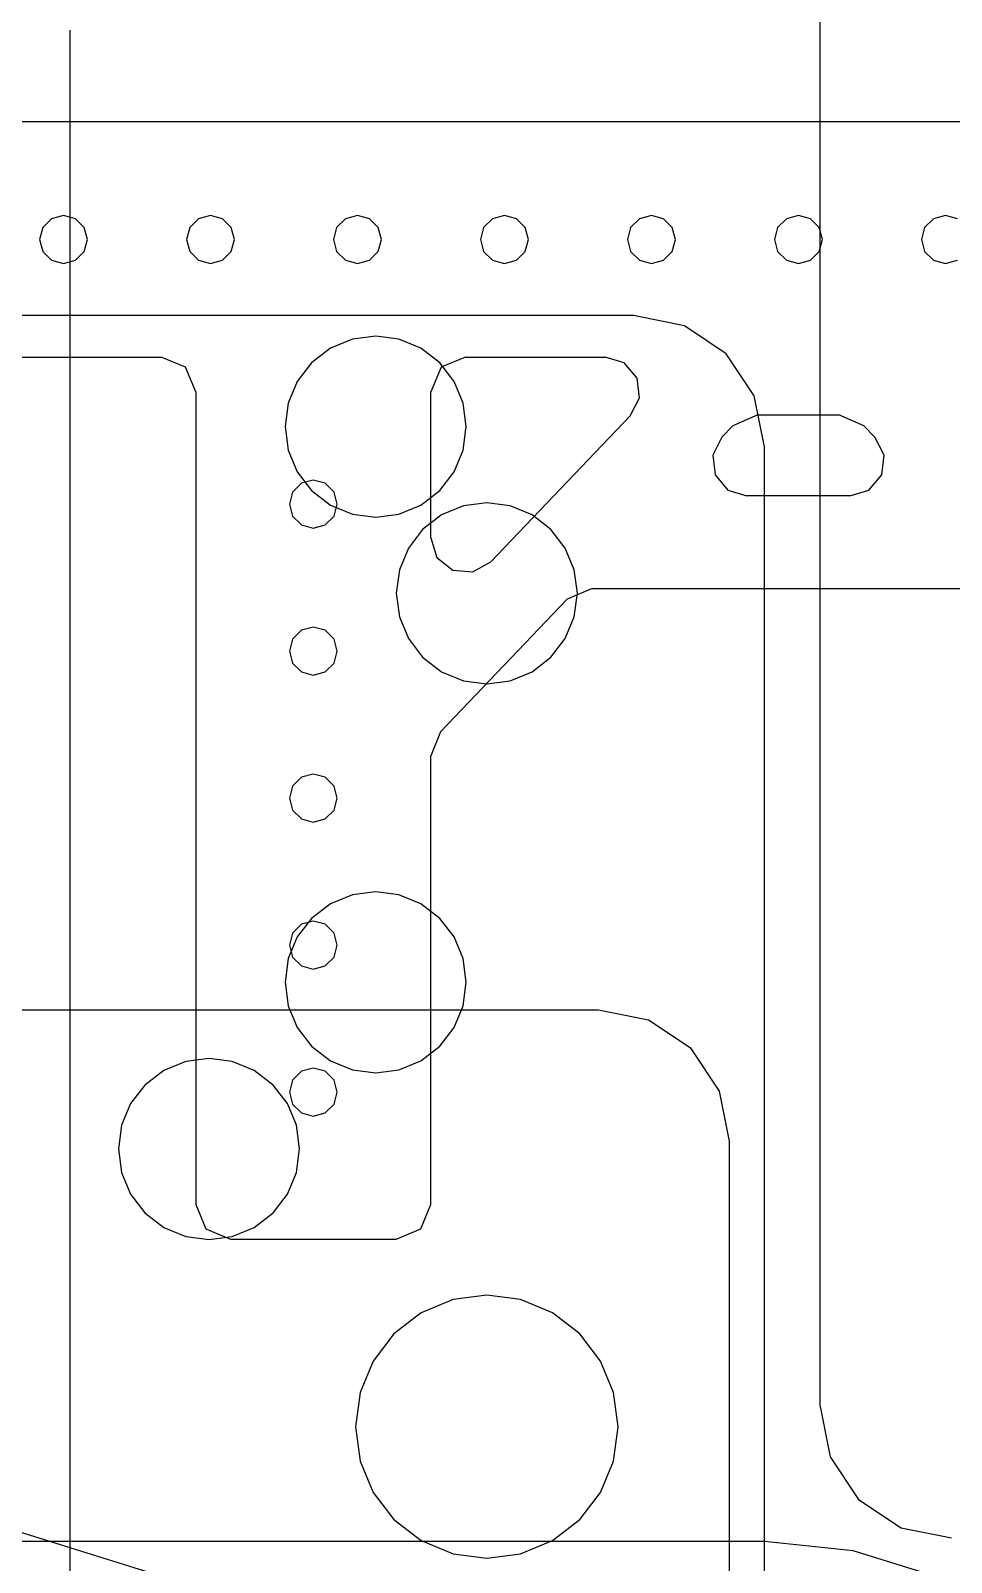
# Model space of a CAD drawing. Extents: x -257 to 298, y -311 to 343.
# Drawn here: x 36.29 to 58.74, y 34.93 to 72.28 of the extents above; entities that cross this region are included whole.
import ezdxf

# ---------------------------------------------------------------- set-up
doc = ezdxf.new("R2010")
doc.units = 0

msp = doc.modelspace()

# ---------------------------------------------------------------- linework, layer by layer
for p, q in [((50.9865, 65.3291), (-44.2132, 65.3291)), ((50.9865, 65.3291), (-44.2132, 65.3291)), ((52.232184, 65.077728), (50.9866, 65.3292)), ((52.232184, 65.077728), (50.9866, 65.3292)), ((53.249342, 64.391942), (52.232184, 65.077728)), ((53.249342, 64.391942), (52.232184, 65.077728)), ((53.935128, 63.374784), (53.249342, 64.391942)), ((53.935128, 63.374784), (53.249342, 64.391942)), ((54.1866, 62.1292), (53.935128, 63.374784)), ((54.1866, 62.1292), (53.935128, 63.374784)), ((54.1866, 27.8896), (54.1866, 62.1293)), ((54.1866, 27.8896), (54.1866, 62.1293)), ((46.846438, 60.689946), (46.3093, 60.468084)), ((46.846438, 60.689946), (46.3093, 60.468084)), ((47.4133, 60.7639), (46.846438, 60.689946)), ((47.4133, 60.7639), (46.846438, 60.689946)), ((47.980162, 60.689946), (47.4133, 60.7639)), ((47.980162, 60.689946), (47.4133, 60.7639)), ((48.5173, 60.468084), (47.980162, 60.689946)), ((48.5173, 60.468084), (47.980162, 60.689946)), ((46.3093, 60.468084), (45.848593, 60.11384)), ((46.3093, 60.468084), (45.848593, 60.11384)), ((48.978007, 60.11384), (48.5173, 60.468084)), ((48.978007, 60.11384), (48.5173, 60.468084)), ((45.848593, 60.11384), (45.501116, 59.6599)), ((45.848593, 60.11384), (45.501116, 59.6599)), ((49.325484, 59.6599), (48.978007, 60.11384)), ((49.325484, 59.6599), (48.978007, 60.11384)), ((45.501116, 59.6599), (45.281731, 59.132006)), ((45.501116, 59.6599), (45.281731, 59.132006)), ((49.544869, 59.132006), (49.325484, 59.6599)), ((49.544869, 59.132006), (49.325484, 59.6599)), ((45.281731, 59.132006), (45.2053, 58.5559)), ((45.281731, 59.132006), (45.2053, 58.5559)), ((49.6213, 58.5559), (49.544869, 59.132006)), ((49.6213, 58.5559), (49.544869, 59.132006)), ((45.2053, 58.5559), (45.281731, 57.979794)), ((45.2053, 58.5559), (45.281731, 57.979794)), ((49.544869, 57.979794), (49.6213, 58.5559)), ((49.544869, 57.979794), (49.6213, 58.5559)), ((49.6213, 58.5559), (49.6213, 58.5559)), ((49.6213, 58.5559), (49.6213, 58.5559)), ((45.281731, 57.979794), (45.501116, 57.4519)), ((45.281731, 57.979794), (45.501116, 57.4519)), ((49.325484, 57.4519), (49.544869, 57.979794)), ((49.325484, 57.4519), (49.544869, 57.979794)), ((45.501116, 57.4519), (45.848593, 56.99796)), ((45.501116, 57.4519), (45.848593, 56.99796)), ((48.978007, 56.99796), (49.325484, 57.4519)), ((48.978007, 56.99796), (49.325484, 57.4519)), ((45.848593, 56.99796), (46.3093, 56.643716)), ((45.848593, 56.99796), (46.3093, 56.643716)), ((48.5173, 56.643716), (48.978007, 56.99796)), ((48.5173, 56.643716), (48.978007, 56.99796)), ((46.3093, 56.643716), (46.846438, 56.421854)), ((46.3093, 56.643716), (46.846438, 56.421854)), ((46.846438, 56.421854), (47.4133, 56.3479)), ((46.846438, 56.421854), (47.4133, 56.3479)), ((47.4133, 56.3479), (47.980162, 56.421854)), ((47.4133, 56.3479), (47.980162, 56.421854)), ((47.980162, 56.421854), (48.5173, 56.643716)), ((47.980162, 56.421854), (48.5173, 56.643716)), ((40.073138, 47.143246), (39.536, 46.921384)), ((40.073138, 47.143246), (39.536, 46.921384)), ((40.64, 47.2172), (40.073138, 47.143246)), ((40.64, 47.2172), (40.073138, 47.143246)), ((41.206862, 47.143246), (40.64, 47.2172)), ((41.206862, 47.143246), (40.64, 47.2172)), ((41.744, 46.921384), (41.206862, 47.143246)), ((41.744, 46.921384), (41.206862, 47.143246)), ((39.536, 46.921384), (39.075293, 46.56714)), ((39.536, 46.921384), (39.075293, 46.56714)), ((42.204707, 46.56714), (41.744, 46.921384)), ((42.204707, 46.56714), (41.744, 46.921384)), ((39.075293, 46.56714), (38.727816, 46.1132)), ((39.075293, 46.56714), (38.727816, 46.1132)), ((42.552184, 46.1132), (42.204707, 46.56714)), ((42.552184, 46.1132), (42.204707, 46.56714)), ((38.727816, 46.1132), (38.508431, 45.585306)), ((38.727816, 46.1132), (38.508431, 45.585306)), ((42.771569, 45.585306), (42.552184, 46.1132)), ((42.771569, 45.585306), (42.552184, 46.1132)), ((38.508431, 45.585306), (38.432, 45.0092)), ((38.508431, 45.585306), (38.432, 45.0092)), ((42.848, 45.0092), (42.771569, 45.585306)), ((42.848, 45.0092), (42.771569, 45.585306)), ((38.432, 45.0092), (38.508431, 44.433094)), ((38.432, 45.0092), (38.508431, 44.433094)), ((42.771569, 44.433094), (42.848, 45.0092)), ((42.771569, 44.433094), (42.848, 45.0092)), ((42.848, 45.0092), (42.848, 45.0092)), ((42.848, 45.0092), (42.848, 45.0092)), ((38.508431, 44.433094), (38.727816, 43.9052)), ((38.508431, 44.433094), (38.727816, 43.9052)), ((42.552184, 43.9052), (42.771569, 44.433094)), ((42.552184, 43.9052), (42.771569, 44.433094)), ((38.727816, 43.9052), (39.075293, 43.45126)), ((38.727816, 43.9052), (39.075293, 43.45126)), ((42.204707, 43.45126), (42.552184, 43.9052)), ((42.204707, 43.45126), (42.552184, 43.9052)), ((39.075293, 43.45126), (39.536, 43.097016)), ((39.075293, 43.45126), (39.536, 43.097016)), ((41.744, 43.097016), (42.204707, 43.45126)), ((41.744, 43.097016), (42.204707, 43.45126)), ((39.536, 43.097016), (40.073138, 42.875154)), ((39.536, 43.097016), (40.073138, 42.875154)), ((41.206862, 42.875154), (41.744, 43.097016)), ((41.206862, 42.875154), (41.744, 43.097016)), ((40.073138, 42.875154), (40.64, 42.8012)), ((40.073138, 42.875154), (40.64, 42.8012)), ((40.64, 42.8012), (41.206862, 42.875154)), ((40.64, 42.8012), (41.206862, 42.875154))]:
    msp.add_line(p, q)
at = {"layer": 'Layer 1'}
for p, q in [((55.5413, 38.7269), (55.5413, 113.607)), ((55.5413, 38.7269), (55.5413, 113.607)), ((55.5413, 38.7269), (55.5413, 113.607)), ((55.5413, 38.7269), (55.5413, 113.607)), ((55.5413, 38.7269), (55.5413, 113.607)), ((55.5413, 38.7269), (55.5413, 113.607)), ((55.5413, 38.7269), (55.5413, 113.607)), ((37.2533, -22.9104), (37.2533, 72.2893)), ((37.2533, -22.9104), (37.2533, 72.2893)), ((37.2533, -22.9104), (37.2533, 72.2893)), ((84.6302, 70.0512), (25.3919, 70.0512)), ((36.7979, 67.689732), (36.584068, 67.4759)), ((37.09, 67.768), (36.7979, 67.689732)), ((37.3821, 67.689732), (37.09, 67.768)), ((37.595932, 67.4759), (37.3821, 67.689732)), ((40.3821, 67.689732), (40.168268, 67.4759)), ((40.6742, 67.768), (40.3821, 67.689732)), ((40.9663, 67.689732), (40.6742, 67.768)), ((41.180132, 67.4759), (40.9663, 67.689732)), ((43.9663, 67.689732), (43.752468, 67.4759)), ((44.2584, 67.768), (43.9663, 67.689732)), ((44.5505, 67.689732), (44.2584, 67.768)), ((44.764332, 67.4759), (44.5505, 67.689732)), ((47.5505, 67.689732), (47.336668, 67.4759)), ((47.8426, 67.768), (47.5505, 67.689732)), ((48.1347, 67.689732), (47.8426, 67.768)), ((48.348532, 67.4759), (48.1347, 67.689732)), ((51.1348, 67.689732), (50.920968, 67.4759)), ((51.4269, 67.768), (51.1348, 67.689732)), ((51.719, 67.689732), (51.4269, 67.768)), ((51.932832, 67.4759), (51.719, 67.689732)), ((54.719, 67.689732), (54.505168, 67.4759)), ((55.0111, 67.768), (54.719, 67.689732)), ((55.3032, 67.689732), (55.0111, 67.768)), ((55.517032, 67.4759), (55.3032, 67.689732)), ((58.3032, 67.689732), (58.089368, 67.4759)), ((58.5953, 67.768), (58.3032, 67.689732)), ((58.8874, 67.689732), (58.5953, 67.768)), ((36.584068, 67.4759), (36.5058, 67.1838)), ((37.6742, 67.1838), (37.595932, 67.4759)), ((40.168268, 67.4759), (40.09, 67.1838)), ((41.2584, 67.1838), (41.180132, 67.4759)), ((43.752468, 67.4759), (43.6742, 67.1838)), ((44.8426, 67.1838), (44.764332, 67.4759)), ((47.336668, 67.4759), (47.2584, 67.1838)), ((48.4268, 67.1838), (48.348532, 67.4759)), ((50.920968, 67.4759), (50.8427, 67.1838)), ((52.0111, 67.1838), (51.932832, 67.4759)), ((54.505168, 67.4759), (54.4269, 67.1838)), ((55.5953, 67.1838), (55.517032, 67.4759)), ((58.089368, 67.4759), (58.0111, 67.1838)), ((36.5058, 67.1838), (36.584068, 66.8917)), ((36.5058, 67.1838), (36.5058, 67.1838)), ((36.584068, 66.8917), (36.7979, 66.677868)), ((37.3821, 66.677868), (37.595932, 66.8917)), ((37.595932, 66.8917), (37.6742, 67.1838)), ((40.09, 67.1838), (40.168268, 66.8917)), ((40.09, 67.1838), (40.09, 67.1838)), ((40.168268, 66.8917), (40.3821, 66.677868)), ((40.9663, 66.677868), (41.180132, 66.8917)), ((41.180132, 66.8917), (41.2584, 67.1838)), ((43.6742, 67.1838), (43.752468, 66.8917)), ((43.6742, 67.1838), (43.6742, 67.1838)), ((43.752468, 66.8917), (43.9663, 66.677868)), ((44.5505, 66.677868), (44.764332, 66.8917)), ((44.764332, 66.8917), (44.8426, 67.1838)), ((47.2584, 67.1838), (47.336668, 66.8917)), ((47.2584, 67.1838), (47.2584, 67.1838)), ((47.336668, 66.8917), (47.5505, 66.677868)), ((48.1347, 66.677868), (48.348532, 66.8917)), ((48.348532, 66.8917), (48.4268, 67.1838)), ((50.8427, 67.1838), (50.920968, 66.8917)), ((50.8427, 67.1838), (50.8427, 67.1838)), ((50.920968, 66.8917), (51.1348, 66.677868)), ((51.719, 66.677868), (51.932832, 66.8917)), ((51.932832, 66.8917), (52.0111, 67.1838)), ((54.4269, 67.1838), (54.505168, 66.8917)), ((54.4269, 67.1838), (54.4269, 67.1838)), ((54.505168, 66.8917), (54.719, 66.677868)), ((55.3032, 66.677868), (55.517032, 66.8917)), ((55.517032, 66.8917), (55.5953, 67.1838)), ((58.0111, 67.1838), (58.089368, 66.8917)), ((58.0111, 67.1838), (58.0111, 67.1838)), ((58.089368, 66.8917), (58.3032, 66.677868)), ((36.7979, 66.677868), (37.09, 66.5996)), ((37.09, 66.5996), (37.3821, 66.677868)), ((40.3821, 66.677868), (40.6742, 66.5996)), ((40.6742, 66.5996), (40.9663, 66.677868)), ((43.9663, 66.677868), (44.2584, 66.5996)), ((44.2584, 66.5996), (44.5505, 66.677868)), ((47.5505, 66.677868), (47.8426, 66.5996)), ((47.8426, 66.5996), (48.1347, 66.677868)), ((51.1348, 66.677868), (51.4269, 66.5996)), ((51.4269, 66.5996), (51.719, 66.677868)), ((54.719, 66.677868), (55.0111, 66.5996)), ((55.0111, 66.5996), (55.3032, 66.677868)), ((58.3032, 66.677868), (58.5953, 66.5996)), ((58.5953, 66.5996), (58.8874, 66.677868)), ((44.137138, 64.753946), (43.6, 64.532084)), ((44.137138, 64.753946), (43.6, 64.532084)), ((44.137138, 64.753946), (43.6, 64.532084)), ((44.137138, 64.753946), (43.6, 64.532084)), ((44.137138, 64.753946), (43.6, 64.532084)), ((44.137138, 64.753946), (43.6, 64.532084)), ((44.137138, 64.753946), (43.6, 64.532084)), ((44.704, 64.8279), (44.137138, 64.753946)), ((44.704, 64.8279), (44.137138, 64.753946)), ((44.704, 64.8279), (44.137138, 64.753946)), ((44.704, 64.8279), (44.137138, 64.753946)), ((44.704, 64.8279), (44.137138, 64.753946)), ((44.704, 64.8279), (44.137138, 64.753946)), ((44.704, 64.8279), (44.137138, 64.753946)), ((45.270862, 64.753946), (44.704, 64.8279)), ((45.270862, 64.753946), (44.704, 64.8279)), ((45.270862, 64.753946), (44.704, 64.8279)), ((45.270862, 64.753946), (44.704, 64.8279)), ((45.270862, 64.753946), (44.704, 64.8279)), ((45.270862, 64.753946), (44.704, 64.8279)), ((45.270862, 64.753946), (44.704, 64.8279)), ((45.808, 64.532084), (45.270862, 64.753946)), ((45.808, 64.532084), (45.270862, 64.753946)), ((45.808, 64.532084), (45.270862, 64.753946)), ((45.808, 64.532084), (45.270862, 64.753946)), ((45.808, 64.532084), (45.270862, 64.753946)), ((45.808, 64.532084), (45.270862, 64.753946)), ((45.808, 64.532084), (45.270862, 64.753946)), ((25.3919, 64.3164), (39.4691, 64.3164)), ((40.067818, 64.068485), (39.469134, 64.316469)), ((43.6, 64.532084), (43.139293, 64.17784)), ((43.6, 64.532084), (43.139293, 64.17784)), ((43.6, 64.532084), (43.139293, 64.17784)), ((43.6, 64.532084), (43.139293, 64.17784)), ((43.6, 64.532084), (43.139293, 64.17784)), ((43.6, 64.532084), (43.139293, 64.17784)), ((43.6, 64.532084), (43.139293, 64.17784)), ((46.268707, 64.17784), (45.808, 64.532084)), ((46.268707, 64.17784), (45.808, 64.532084)), ((46.268707, 64.17784), (45.808, 64.532084)), ((46.268707, 64.17784), (45.808, 64.532084)), ((46.268707, 64.17784), (45.808, 64.532084)), ((46.268707, 64.17784), (45.808, 64.532084)), ((46.268707, 64.17784), (45.808, 64.532084)), ((46.8972, 64.3164), (46.298518, 64.068415)), ((46.8972, 64.3164), (50.3004, 64.3164)), ((50.766679, 64.176393), (50.300363, 64.31638)), ((40.3158, 63.4698), (40.067818, 64.068485)), ((43.139293, 64.17784), (42.791816, 63.7239)), ((43.139293, 64.17784), (42.791816, 63.7239)), ((43.139293, 64.17784), (42.791816, 63.7239)), ((43.139293, 64.17784), (42.791816, 63.7239)), ((43.139293, 64.17784), (42.791816, 63.7239)), ((43.139293, 64.17784), (42.791816, 63.7239)), ((43.139293, 64.17784), (42.791816, 63.7239)), ((46.298518, 64.068415), (46.050537, 63.469731)), ((46.616184, 63.7239), (46.268707, 64.17784)), ((46.616184, 63.7239), (46.268707, 64.17784)), ((46.616184, 63.7239), (46.268707, 64.17784)), ((46.616184, 63.7239), (46.268707, 64.17784)), ((46.616184, 63.7239), (46.268707, 64.17784)), ((46.616184, 63.7239), (46.268707, 64.17784)), ((46.616184, 63.7239), (46.268707, 64.17784)), ((51.078794, 63.802721), (50.766679, 64.176393)), ((42.791816, 63.7239), (42.572431, 63.196006)), ((42.791816, 63.7239), (42.572431, 63.196006)), ((42.791816, 63.7239), (42.572431, 63.196006)), ((42.791816, 63.7239), (42.572431, 63.196006)), ((42.791816, 63.7239), (42.572431, 63.196006)), ((42.791816, 63.7239), (42.572431, 63.196006)), ((42.791816, 63.7239), (42.572431, 63.196006)), ((46.835569, 63.196006), (46.616184, 63.7239)), ((46.835569, 63.196006), (46.616184, 63.7239)), ((46.835569, 63.196006), (46.616184, 63.7239)), ((46.835569, 63.196006), (46.616184, 63.7239)), ((46.835569, 63.196006), (46.616184, 63.7239)), ((46.835569, 63.196006), (46.616184, 63.7239)), ((46.835569, 63.196006), (46.616184, 63.7239)), ((51.133497, 63.31893), (51.078794, 63.802721)), ((40.3158, 63.4697), (40.3158, 43.6578)), ((42.572431, 63.196006), (42.496, 62.6199)), ((42.572431, 63.196006), (42.496, 62.6199)), ((42.572431, 63.196006), (42.496, 62.6199)), ((42.572431, 63.196006), (42.496, 62.6199)), ((42.572431, 63.196006), (42.496, 62.6199)), ((42.572431, 63.196006), (42.496, 62.6199)), ((42.572431, 63.196006), (42.496, 62.6199)), ((46.0505, 59.9056), (46.0505, 63.4697)), ((46.912, 62.6199), (46.835569, 63.196006)), ((46.912, 62.6199), (46.835569, 63.196006)), ((46.912, 62.6199), (46.835569, 63.196006)), ((46.912, 62.6199), (46.835569, 63.196006)), ((46.912, 62.6199), (46.835569, 63.196006)), ((46.912, 62.6199), (46.835569, 63.196006)), ((46.912, 62.6199), (46.835569, 63.196006)), ((50.9127, 62.885), (51.133497, 63.31893)), ((50.9127, 62.885), (47.50952, 59.32094)), ((54.0258, 62.9053), (53.413466, 62.643347)), ((54.0258, 62.9052), (55.9963, 62.9052)), ((56.6087, 62.6434), (55.996366, 62.905353)), ((42.496, 62.6199), (42.572431, 62.043794)), ((42.496, 62.6199), (42.572431, 62.043794)), ((42.496, 62.6199), (42.572431, 62.043794)), ((42.496, 62.6199), (42.572431, 62.043794)), ((42.496, 62.6199), (42.572431, 62.043794)), ((42.496, 62.6199), (42.572431, 62.043794)), ((42.496, 62.6199), (42.572431, 62.043794)), ((46.835569, 62.043794), (46.912, 62.6199)), ((46.835569, 62.043794), (46.912, 62.6199)), ((46.835569, 62.043794), (46.912, 62.6199)), ((46.835569, 62.043794), (46.912, 62.6199)), ((46.835569, 62.043794), (46.912, 62.6199)), ((46.835569, 62.043794), (46.912, 62.6199)), ((46.835569, 62.043794), (46.912, 62.6199)), ((46.912, 62.6199), (46.912, 62.6199)), ((46.912, 62.6199), (46.912, 62.6199)), ((46.912, 62.6199), (46.912, 62.6199)), ((46.912, 62.6199), (46.912, 62.6199)), ((46.912, 62.6199), (46.912, 62.6199)), ((46.912, 62.6199), (46.912, 62.6199)), ((46.912, 62.6199), (46.912, 62.6199)), ((53.4135, 62.6431), (53.144012, 62.360841)), ((56.8782, 62.3608), (56.608712, 62.643059)), ((42.572431, 62.043794), (42.791816, 61.5159)), ((42.572431, 62.043794), (42.791816, 61.5159)), ((42.572431, 62.043794), (42.791816, 61.5159)), ((42.572431, 62.043794), (42.791816, 61.5159)), ((42.572431, 62.043794), (42.791816, 61.5159)), ((42.572431, 62.043794), (42.791816, 61.5159)), ((42.572431, 62.043794), (42.791816, 61.5159)), ((46.616184, 61.5159), (46.835569, 62.043794)), ((46.616184, 61.5159), (46.835569, 62.043794)), ((46.616184, 61.5159), (46.835569, 62.043794)), ((46.616184, 61.5159), (46.835569, 62.043794)), ((46.616184, 61.5159), (46.835569, 62.043794)), ((46.616184, 61.5159), (46.835569, 62.043794)), ((46.616184, 61.5159), (46.835569, 62.043794)), ((53.144, 62.3611), (52.923211, 61.927172)), ((57.098926, 61.927242), (56.878137, 62.36117)), ((52.923211, 61.927172), (52.977917, 61.443387)), ((57.04422, 61.443457), (57.098926, 61.927242)), ((42.791816, 61.5159), (43.139293, 61.06196)), ((42.791816, 61.5159), (43.139293, 61.06196)), ((42.791816, 61.5159), (43.139293, 61.06196)), ((42.791816, 61.5159), (43.139293, 61.06196)), ((42.791816, 61.5159), (43.139293, 61.06196)), ((42.791816, 61.5159), (43.139293, 61.06196)), ((42.791816, 61.5159), (43.139293, 61.06196)), ((43.1831, 61.3164), (42.891, 61.238132)), ((43.4752, 61.238132), (43.1831, 61.3164)), ((46.268707, 61.06196), (46.616184, 61.5159)), ((46.268707, 61.06196), (46.616184, 61.5159)), ((46.268707, 61.06196), (46.616184, 61.5159)), ((46.268707, 61.06196), (46.616184, 61.5159)), ((46.268707, 61.06196), (46.616184, 61.5159)), ((46.268707, 61.06196), (46.616184, 61.5159)), ((46.268707, 61.06196), (46.616184, 61.5159)), ((52.977917, 61.443387), (53.290028, 61.069719)), ((56.732109, 61.069789), (57.04422, 61.443457)), ((42.677168, 61.0243), (42.5989, 60.7322)), ((42.891, 61.238132), (42.677168, 61.0243)), ((43.139293, 61.06196), (43.6, 60.707716)), ((43.139293, 61.06196), (43.6, 60.707716)), ((43.139293, 61.06196), (43.6, 60.707716)), ((43.139293, 61.06196), (43.6, 60.707716)), ((43.139293, 61.06196), (43.6, 60.707716)), ((43.139293, 61.06196), (43.6, 60.707716)), ((43.139293, 61.06196), (43.6, 60.707716)), ((43.689032, 61.0243), (43.4752, 61.238132)), ((43.7673, 60.7322), (43.689032, 61.0243)), ((45.808, 60.707716), (46.268707, 61.06196)), ((45.808, 60.707716), (46.268707, 61.06196)), ((45.808, 60.707716), (46.268707, 61.06196)), ((45.808, 60.707716), (46.268707, 61.06196)), ((45.808, 60.707716), (46.268707, 61.06196)), ((45.808, 60.707716), (46.268707, 61.06196)), ((45.808, 60.707716), (46.268707, 61.06196)), ((53.290028, 61.069719), (53.756337, 60.92973)), ((56.2658, 60.9301), (53.7563, 60.9301)), ((56.2658, 60.9298), (56.732109, 61.069789)), ((42.5989, 60.7322), (42.677168, 60.4401)), ((42.5989, 60.7322), (42.5989, 60.7322)), ((43.6, 60.707716), (44.137138, 60.485854)), ((43.6, 60.707716), (44.137138, 60.485854)), ((43.6, 60.707716), (44.137138, 60.485854)), ((43.6, 60.707716), (44.137138, 60.485854)), ((43.6, 60.707716), (44.137138, 60.485854)), ((43.6, 60.707716), (44.137138, 60.485854)), ((43.6, 60.707716), (44.137138, 60.485854)), ((43.689032, 60.4401), (43.7673, 60.7322)), ((45.270862, 60.485854), (45.808, 60.707716)), ((45.270862, 60.485854), (45.808, 60.707716)), ((45.270862, 60.485854), (45.808, 60.707716)), ((45.270862, 60.485854), (45.808, 60.707716)), ((45.270862, 60.485854), (45.808, 60.707716)), ((45.270862, 60.485854), (45.808, 60.707716)), ((45.270862, 60.485854), (45.808, 60.707716)), ((42.677168, 60.4401), (42.891, 60.226268)), ((42.891, 60.226268), (43.1831, 60.148)), ((43.1831, 60.148), (43.4752, 60.226268)), ((43.4752, 60.226268), (43.689032, 60.4401)), ((44.137138, 60.485854), (44.704, 60.4119)), ((44.137138, 60.485854), (44.704, 60.4119)), ((44.137138, 60.485854), (44.704, 60.4119)), ((44.137138, 60.485854), (44.704, 60.4119)), ((44.137138, 60.485854), (44.704, 60.4119)), ((44.137138, 60.485854), (44.704, 60.4119)), ((44.137138, 60.485854), (44.704, 60.4119)), ((44.704, 60.4119), (45.270862, 60.485854)), ((44.704, 60.4119), (45.270862, 60.485854)), ((44.704, 60.4119), (45.270862, 60.485854)), ((44.704, 60.4119), (45.270862, 60.485854)), ((44.704, 60.4119), (45.270862, 60.485854)), ((44.704, 60.4119), (45.270862, 60.485854)), ((44.704, 60.4119), (45.270862, 60.485854)), ((46.0505, 59.9058), (46.195914, 59.431366)), ((46.195914, 59.431366), (46.582205, 59.119898)), ((46.582205, 59.119898), (47.076685, 59.078385)), ((47.076685, 59.078385), (47.5095, 59.321087)), ((49.9835, 58.672), (49.371163, 58.410042)), ((49.9835, 58.672), (60.0387, 58.672)), ((49.3711, 58.4099), (46.28481, 55.17792)), ((42.891, 57.653932), (42.677168, 57.4401)), ((43.1831, 57.7322), (42.891, 57.653932)), ((43.4752, 57.653932), (43.1831, 57.7322)), ((43.689032, 57.4401), (43.4752, 57.653932)), ((42.677168, 57.4401), (42.5989, 57.148)), ((42.5989, 57.148), (42.677168, 56.8559)), ((42.5989, 57.148), (42.5989, 57.148)), ((43.7673, 57.148), (43.689032, 57.4401)), ((43.689032, 56.8559), (43.7673, 57.148)), ((42.677168, 56.8559), (42.891, 56.642068)), ((43.4752, 56.642068), (43.689032, 56.8559)), ((42.891, 56.642068), (43.1831, 56.5638)), ((43.1831, 56.5638), (43.4752, 56.642068)), ((46.2849, 55.1779), (46.050571, 54.593192)), ((46.0505, 43.6578), (46.0505, 54.5932)), ((42.677168, 53.8559), (42.5989, 53.5638)), ((42.891, 54.069732), (42.677168, 53.8559)), ((43.1831, 54.148), (42.891, 54.069732)), ((43.4752, 54.069732), (43.1831, 54.148)), ((43.689032, 53.8559), (43.4752, 54.069732)), ((43.7673, 53.5638), (43.689032, 53.8559)), ((42.5989, 53.5638), (42.677168, 53.2717)), ((42.5989, 53.5638), (42.5989, 53.5638)), ((43.689032, 53.2717), (43.7673, 53.5638)), ((42.677168, 53.2717), (42.891, 53.057868)), ((42.891, 53.057868), (43.1831, 52.9796)), ((43.1831, 52.9796), (43.4752, 53.057868)), ((43.4752, 53.057868), (43.689032, 53.2717)), ((44.137138, 51.207246), (43.6, 50.985384)), ((44.137138, 51.207246), (43.6, 50.985384)), ((44.137138, 51.207246), (43.6, 50.985384)), ((44.137138, 51.207246), (43.6, 50.985384)), ((44.137138, 51.207246), (43.6, 50.985384)), ((44.137138, 51.207246), (43.6, 50.985384)), ((44.137138, 51.207246), (43.6, 50.985384)), ((44.704, 51.2812), (44.137138, 51.207246)), ((44.704, 51.2812), (44.137138, 51.207246)), ((44.704, 51.2812), (44.137138, 51.207246)), ((44.704, 51.2812), (44.137138, 51.207246)), ((44.704, 51.2812), (44.137138, 51.207246)), ((44.704, 51.2812), (44.137138, 51.207246)), ((44.704, 51.2812), (44.137138, 51.207246)), ((45.270862, 51.207246), (44.704, 51.2812)), ((45.270862, 51.207246), (44.704, 51.2812)), ((45.270862, 51.207246), (44.704, 51.2812)), ((45.270862, 51.207246), (44.704, 51.2812)), ((45.270862, 51.207246), (44.704, 51.2812)), ((45.270862, 51.207246), (44.704, 51.2812)), ((45.270862, 51.207246), (44.704, 51.2812)), ((45.808, 50.985384), (45.270862, 51.207246)), ((45.808, 50.985384), (45.270862, 51.207246)), ((45.808, 50.985384), (45.270862, 51.207246)), ((45.808, 50.985384), (45.270862, 51.207246)), ((45.808, 50.985384), (45.270862, 51.207246)), ((45.808, 50.985384), (45.270862, 51.207246)), ((45.808, 50.985384), (45.270862, 51.207246)), ((43.6, 50.985384), (43.139293, 50.63114)), ((43.6, 50.985384), (43.139293, 50.63114)), ((43.6, 50.985384), (43.139293, 50.63114)), ((43.6, 50.985384), (43.139293, 50.63114)), ((43.6, 50.985384), (43.139293, 50.63114)), ((43.6, 50.985384), (43.139293, 50.63114)), ((43.6, 50.985384), (43.139293, 50.63114)), ((46.268707, 50.63114), (45.808, 50.985384)), ((46.268707, 50.63114), (45.808, 50.985384)), ((46.268707, 50.63114), (45.808, 50.985384)), ((46.268707, 50.63114), (45.808, 50.985384)), ((46.268707, 50.63114), (45.808, 50.985384)), ((46.268707, 50.63114), (45.808, 50.985384)), ((46.268707, 50.63114), (45.808, 50.985384)), ((42.891, 50.485532), (42.677168, 50.2717)), ((43.139293, 50.63114), (42.791816, 50.1772)), ((43.139293, 50.63114), (42.791816, 50.1772)), ((43.139293, 50.63114), (42.791816, 50.1772)), ((43.139293, 50.63114), (42.791816, 50.1772)), ((43.139293, 50.63114), (42.791816, 50.1772)), ((43.139293, 50.63114), (42.791816, 50.1772)), ((43.139293, 50.63114), (42.791816, 50.1772)), ((43.1831, 50.5638), (42.891, 50.485532)), ((43.4752, 50.485532), (43.1831, 50.5638)), ((43.689032, 50.2717), (43.4752, 50.485532)), ((46.616184, 50.1772), (46.268707, 50.63114)), ((46.616184, 50.1772), (46.268707, 50.63114)), ((46.616184, 50.1772), (46.268707, 50.63114)), ((46.616184, 50.1772), (46.268707, 50.63114)), ((46.616184, 50.1772), (46.268707, 50.63114)), ((46.616184, 50.1772), (46.268707, 50.63114)), ((46.616184, 50.1772), (46.268707, 50.63114)), ((42.791816, 50.1772), (42.572431, 49.649306)), ((42.791816, 50.1772), (42.572431, 49.649306)), ((42.791816, 50.1772), (42.572431, 49.649306)), ((42.791816, 50.1772), (42.572431, 49.649306)), ((42.791816, 50.1772), (42.572431, 49.649306)), ((42.791816, 50.1772), (42.572431, 49.649306)), ((42.791816, 50.1772), (42.572431, 49.649306)), ((42.677168, 50.2717), (42.5989, 49.9796)), ((43.7673, 49.9796), (43.689032, 50.2717)), ((46.835569, 49.649306), (46.616184, 50.1772)), ((46.835569, 49.649306), (46.616184, 50.1772)), ((46.835569, 49.649306), (46.616184, 50.1772)), ((46.835569, 49.649306), (46.616184, 50.1772)), ((46.835569, 49.649306), (46.616184, 50.1772)), ((46.835569, 49.649306), (46.616184, 50.1772)), ((46.835569, 49.649306), (46.616184, 50.1772)), ((42.5989, 49.9796), (42.677168, 49.6875)), ((42.5989, 49.9796), (42.5989, 49.9796)), ((42.677168, 49.6875), (42.891, 49.473668)), ((43.4752, 49.473668), (43.689032, 49.6875)), ((43.689032, 49.6875), (43.7673, 49.9796)), ((42.572431, 49.649306), (42.496, 49.0732)), ((42.572431, 49.649306), (42.496, 49.0732)), ((42.572431, 49.649306), (42.496, 49.0732)), ((42.572431, 49.649306), (42.496, 49.0732)), ((42.572431, 49.649306), (42.496, 49.0732)), ((42.572431, 49.649306), (42.496, 49.0732)), ((42.572431, 49.649306), (42.496, 49.0732)), ((42.891, 49.473668), (43.1831, 49.3954)), ((43.1831, 49.3954), (43.4752, 49.473668)), ((46.912, 49.0732), (46.835569, 49.649306)), ((46.912, 49.0732), (46.835569, 49.649306)), ((46.912, 49.0732), (46.835569, 49.649306)), ((46.912, 49.0732), (46.835569, 49.649306)), ((46.912, 49.0732), (46.835569, 49.649306)), ((46.912, 49.0732), (46.835569, 49.649306)), ((46.912, 49.0732), (46.835569, 49.649306)), ((42.496, 49.0732), (42.572431, 48.497094)), ((42.496, 49.0732), (42.572431, 48.497094)), ((42.496, 49.0732), (42.572431, 48.497094)), ((42.496, 49.0732), (42.572431, 48.497094)), ((42.496, 49.0732), (42.572431, 48.497094)), ((42.496, 49.0732), (42.572431, 48.497094)), ((42.496, 49.0732), (42.572431, 48.497094)), ((46.835569, 48.497094), (46.912, 49.0732)), ((46.835569, 48.497094), (46.912, 49.0732)), ((46.835569, 48.497094), (46.912, 49.0732)), ((46.835569, 48.497094), (46.912, 49.0732)), ((46.835569, 48.497094), (46.912, 49.0732)), ((46.835569, 48.497094), (46.912, 49.0732)), ((46.835569, 48.497094), (46.912, 49.0732)), ((46.912, 49.0732), (46.912, 49.0732)), ((46.912, 49.0732), (46.912, 49.0732)), ((46.912, 49.0732), (46.912, 49.0732)), ((46.912, 49.0732), (46.912, 49.0732)), ((46.912, 49.0732), (46.912, 49.0732)), ((46.912, 49.0732), (46.912, 49.0732)), ((46.912, 49.0732), (46.912, 49.0732)), ((50.1334, 48.3958), (-50.1334, 48.3958)), ((50.1334, 48.3958), (-50.1334, 48.3958)), ((50.1334, 48.3958), (-50.1334, 48.3958)), ((50.1334, 48.3958), (-50.1334, 48.3958)), ((50.1334, 48.3958), (-50.1334, 48.3958)), ((42.572431, 48.497094), (42.791816, 47.9692)), ((42.572431, 48.497094), (42.791816, 47.9692)), ((42.572431, 48.497094), (42.791816, 47.9692)), ((42.572431, 48.497094), (42.791816, 47.9692)), ((42.572431, 48.497094), (42.791816, 47.9692)), ((42.572431, 48.497094), (42.791816, 47.9692)), ((42.572431, 48.497094), (42.791816, 47.9692)), ((46.616184, 47.9692), (46.835569, 48.497094)), ((46.616184, 47.9692), (46.835569, 48.497094)), ((46.616184, 47.9692), (46.835569, 48.497094)), ((46.616184, 47.9692), (46.835569, 48.497094)), ((46.616184, 47.9692), (46.835569, 48.497094)), ((46.616184, 47.9692), (46.835569, 48.497094)), ((46.616184, 47.9692), (46.835569, 48.497094)), ((51.357887, 48.152315), (50.1333, 48.3959)), ((51.357887, 48.152315), (50.1333, 48.3959)), ((51.357887, 48.152315), (50.1333, 48.3959)), ((51.357887, 48.152315), (50.1333, 48.3959)), ((51.357887, 48.152315), (50.1333, 48.3959)), ((42.791816, 47.9692), (43.139293, 47.51526)), ((42.791816, 47.9692), (43.139293, 47.51526)), ((42.791816, 47.9692), (43.139293, 47.51526)), ((42.791816, 47.9692), (43.139293, 47.51526)), ((42.791816, 47.9692), (43.139293, 47.51526)), ((42.791816, 47.9692), (43.139293, 47.51526)), ((42.791816, 47.9692), (43.139293, 47.51526)), ((46.268707, 47.51526), (46.616184, 47.9692)), ((46.268707, 47.51526), (46.616184, 47.9692)), ((46.268707, 47.51526), (46.616184, 47.9692)), ((46.268707, 47.51526), (46.616184, 47.9692)), ((46.268707, 47.51526), (46.616184, 47.9692)), ((46.268707, 47.51526), (46.616184, 47.9692)), ((46.268707, 47.51526), (46.616184, 47.9692)), ((52.396042, 47.458642), (51.357887, 48.152315)), ((52.396042, 47.458642), (51.357887, 48.152315)), ((52.396042, 47.458642), (51.357887, 48.152315)), ((52.396042, 47.458642), (51.357887, 48.152315)), ((52.396042, 47.458642), (51.357887, 48.152315)), ((43.139293, 47.51526), (43.6, 47.161016)), ((43.139293, 47.51526), (43.6, 47.161016)), ((43.139293, 47.51526), (43.6, 47.161016)), ((43.139293, 47.51526), (43.6, 47.161016)), ((43.139293, 47.51526), (43.6, 47.161016)), ((43.139293, 47.51526), (43.6, 47.161016)), ((43.139293, 47.51526), (43.6, 47.161016)), ((45.808, 47.161016), (46.268707, 47.51526)), ((45.808, 47.161016), (46.268707, 47.51526)), ((45.808, 47.161016), (46.268707, 47.51526)), ((45.808, 47.161016), (46.268707, 47.51526)), ((45.808, 47.161016), (46.268707, 47.51526)), ((45.808, 47.161016), (46.268707, 47.51526)), ((45.808, 47.161016), (46.268707, 47.51526)), ((53.089715, 46.420487), (52.396042, 47.458642)), ((53.089715, 46.420487), (52.396042, 47.458642)), ((53.089715, 46.420487), (52.396042, 47.458642)), ((53.089715, 46.420487), (52.396042, 47.458642)), ((53.089715, 46.420487), (52.396042, 47.458642)), ((43.6, 47.161016), (44.137138, 46.939154)), ((43.6, 47.161016), (44.137138, 46.939154)), ((43.6, 47.161016), (44.137138, 46.939154)), ((43.6, 47.161016), (44.137138, 46.939154)), ((43.6, 47.161016), (44.137138, 46.939154)), ((43.6, 47.161016), (44.137138, 46.939154)), ((43.6, 47.161016), (44.137138, 46.939154)), ((45.270862, 46.939154), (45.808, 47.161016)), ((45.270862, 46.939154), (45.808, 47.161016)), ((45.270862, 46.939154), (45.808, 47.161016)), ((45.270862, 46.939154), (45.808, 47.161016)), ((45.270862, 46.939154), (45.808, 47.161016)), ((45.270862, 46.939154), (45.808, 47.161016)), ((45.270862, 46.939154), (45.808, 47.161016)), ((42.677168, 46.6874), (42.5989, 46.3953)), ((42.891, 46.901232), (42.677168, 46.6874)), ((43.1831, 46.9795), (42.891, 46.901232)), ((43.4752, 46.901232), (43.1831, 46.9795)), ((43.689032, 46.6874), (43.4752, 46.901232)), ((43.7673, 46.3953), (43.689032, 46.6874)), ((44.137138, 46.939154), (44.704, 46.8652)), ((44.137138, 46.939154), (44.704, 46.8652)), ((44.137138, 46.939154), (44.704, 46.8652)), ((44.137138, 46.939154), (44.704, 46.8652)), ((44.137138, 46.939154), (44.704, 46.8652)), ((44.137138, 46.939154), (44.704, 46.8652)), ((44.137138, 46.939154), (44.704, 46.8652)), ((44.704, 46.8652), (45.270862, 46.939154)), ((44.704, 46.8652), (45.270862, 46.939154)), ((44.704, 46.8652), (45.270862, 46.939154)), ((44.704, 46.8652), (45.270862, 46.939154)), ((44.704, 46.8652), (45.270862, 46.939154)), ((44.704, 46.8652), (45.270862, 46.939154)), ((44.704, 46.8652), (45.270862, 46.939154)), ((42.5989, 46.3953), (42.677168, 46.1032)), ((42.5989, 46.3953), (42.5989, 46.3953)), ((43.689032, 46.1032), (43.7673, 46.3953)), ((53.3333, 45.1959), (53.089715, 46.420487)), ((53.3333, 45.1959), (53.089715, 46.420487)), ((53.3333, 45.1959), (53.089715, 46.420487)), ((53.3333, 45.1959), (53.089715, 46.420487)), ((53.3333, 45.1959), (53.089715, 46.420487)), ((42.677168, 46.1032), (42.891, 45.889368)), ((43.4752, 45.889368), (43.689032, 46.1032)), ((42.891, 45.889368), (43.1831, 45.8111)), ((43.1831, 45.8111), (43.4752, 45.889368)), ((53.3332, 4.18291), (53.3332, 45.1954)), ((53.3332, 4.18291), (53.3332, 45.1954)), ((53.3332, 4.18291), (53.3332, 45.1954)), ((53.3332, 4.18291), (53.3332, 45.1954)), ((53.3332, 4.18291), (53.3332, 45.1954)), ((40.3158, 43.6578), (40.563783, 43.059117)), ((45.802583, 43.059083), (46.050566, 43.657766)), ((40.563783, 43.059117), (41.162466, 42.811134)), ((45.2039, 42.8111), (45.802583, 43.059083)), ((41.1625, 42.8111), (45.2038, 42.8111)), ((46.590877, 41.334141), (45.811672, 41.011895)), ((46.590877, 41.334141), (45.811672, 41.011895)), ((46.590877, 41.334141), (45.811672, 41.011895)), ((46.590877, 41.334141), (45.811672, 41.011895)), ((46.590877, 41.334141), (45.811672, 41.011895)), ((47.413305, 41.441557), (46.590877, 41.334141)), ((47.413305, 41.441557), (46.590877, 41.334141)), ((47.413305, 41.441557), (46.590877, 41.334141)), ((47.413305, 41.441557), (46.590877, 41.334141)), ((47.413305, 41.441557), (46.590877, 41.334141)), ((48.235733, 41.334141), (47.413305, 41.441557)), ((48.235733, 41.334141), (47.413305, 41.441557)), ((48.235733, 41.334141), (47.413305, 41.441557)), ((48.235733, 41.334141), (47.413305, 41.441557)), ((48.235733, 41.334141), (47.413305, 41.441557)), ((49.014938, 41.011895), (48.235733, 41.334141)), ((49.014938, 41.011895), (48.235733, 41.334141)), ((49.014938, 41.011895), (48.235733, 41.334141)), ((49.014938, 41.011895), (48.235733, 41.334141)), ((49.014938, 41.011895), (48.235733, 41.334141)), ((45.811672, 41.011895), (45.143602, 40.49742)), ((45.811672, 41.011895), (45.143602, 40.49742)), ((45.811672, 41.011895), (45.143602, 40.49742)), ((45.811672, 41.011895), (45.143602, 40.49742)), ((45.811672, 41.011895), (45.143602, 40.49742)), ((49.683008, 40.49742), (49.014938, 41.011895)), ((49.683008, 40.49742), (49.014938, 41.011895)), ((49.683008, 40.49742), (49.014938, 41.011895)), ((49.683008, 40.49742), (49.014938, 41.011895)), ((49.683008, 40.49742), (49.014938, 41.011895)), ((45.143602, 40.49742), (44.64014, 39.83829)), ((45.143602, 40.49742), (44.64014, 39.83829)), ((45.143602, 40.49742), (44.64014, 39.83829)), ((45.143602, 40.49742), (44.64014, 39.83829)), ((45.143602, 40.49742), (44.64014, 39.83829)), ((50.18647, 39.83829), (49.683008, 40.49742)), ((50.18647, 39.83829), (49.683008, 40.49742)), ((50.18647, 39.83829), (49.683008, 40.49742)), ((50.18647, 39.83829), (49.683008, 40.49742)), ((50.18647, 39.83829), (49.683008, 40.49742)), ((44.64014, 39.83829), (44.322853, 39.071964)), ((44.64014, 39.83829), (44.322853, 39.071964)), ((44.64014, 39.83829), (44.322853, 39.071964)), ((44.64014, 39.83829), (44.322853, 39.071964)), ((44.64014, 39.83829), (44.322853, 39.071964)), ((50.503757, 39.071964), (50.18647, 39.83829)), ((50.503757, 39.071964), (50.18647, 39.83829)), ((50.503757, 39.071964), (50.18647, 39.83829)), ((50.503757, 39.071964), (50.18647, 39.83829)), ((50.503757, 39.071964), (50.18647, 39.83829)), ((44.322853, 39.071964), (44.21331, 38.2359)), ((44.322853, 39.071964), (44.21331, 38.2359)), ((44.322853, 39.071964), (44.21331, 38.2359)), ((44.322853, 39.071964), (44.21331, 38.2359)), ((44.322853, 39.071964), (44.21331, 38.2359)), ((50.6133, 38.2359), (50.503757, 39.071964)), ((50.6133, 38.2359), (50.503757, 39.071964)), ((50.6133, 38.2359), (50.503757, 39.071964)), ((50.6133, 38.2359), (50.503757, 39.071964)), ((50.6133, 38.2359), (50.503757, 39.071964)), ((55.5413, 38.7266), (55.784885, 37.502013)), ((55.5413, 38.7266), (55.784885, 37.502013)), ((55.5413, 38.7266), (55.784885, 37.502013)), ((55.5413, 38.7266), (55.784885, 37.502013)), ((55.5413, 38.7266), (55.784885, 37.502013)), ((55.5413, 38.7266), (55.784885, 37.502013)), ((55.5413, 38.7266), (55.784885, 37.502013)), ((42.4214, 33.6751), (27.9656, 38.1765)), ((42.4214, 33.6751), (27.9656, 38.1765)), ((42.4214, 33.6751), (27.9656, 38.1765)), ((42.4214, 33.6751), (27.9656, 38.1765)), ((42.4214, 33.6751), (27.9656, 38.1765)), ((42.4214, 33.6751), (27.9656, 38.1765)), ((42.4214, 33.6751), (27.9656, 38.1765)), ((42.4214, 33.6751), (27.9656, 38.1765)), ((42.4214, 33.6751), (27.9656, 38.1765)), ((42.4214, 33.6751), (27.9656, 38.1765)), ((44.21331, 38.2359), (44.322853, 37.399836)), ((44.21331, 38.2359), (44.322853, 37.399836)), ((44.21331, 38.2359), (44.322853, 37.399836)), ((44.21331, 38.2359), (44.322853, 37.399836)), ((44.21331, 38.2359), (44.322853, 37.399836)), ((50.503757, 37.399836), (50.6133, 38.2359)), ((50.503757, 37.399836), (50.6133, 38.2359)), ((50.503757, 37.399836), (50.6133, 38.2359)), ((50.503757, 37.399836), (50.6133, 38.2359)), ((50.503757, 37.399836), (50.6133, 38.2359)), ((50.6133, 38.2359), (50.6133, 38.2359)), ((50.6133, 38.2359), (50.6133, 38.2359)), ((50.6133, 38.2359), (50.6133, 38.2359)), ((50.6133, 38.2359), (50.6133, 38.2359)), ((50.6133, 38.2359), (50.6133, 38.2359)), ((44.322853, 37.399836), (44.64014, 36.63351)), ((44.322853, 37.399836), (44.64014, 36.63351)), ((44.322853, 37.399836), (44.64014, 36.63351)), ((44.322853, 37.399836), (44.64014, 36.63351)), ((44.322853, 37.399836), (44.64014, 36.63351)), ((50.18647, 36.63351), (50.503757, 37.399836)), ((50.18647, 36.63351), (50.503757, 37.399836)), ((50.18647, 36.63351), (50.503757, 37.399836)), ((50.18647, 36.63351), (50.503757, 37.399836)), ((50.18647, 36.63351), (50.503757, 37.399836)), ((55.784885, 37.502013), (56.478558, 36.463858)), ((55.784885, 37.502013), (56.478558, 36.463858)), ((55.784885, 37.502013), (56.478558, 36.463858)), ((55.784885, 37.502013), (56.478558, 36.463858)), ((55.784885, 37.502013), (56.478558, 36.463858)), ((55.784885, 37.502013), (56.478558, 36.463858)), ((55.784885, 37.502013), (56.478558, 36.463858)), ((44.64014, 36.63351), (45.143602, 35.97438)), ((44.64014, 36.63351), (45.143602, 35.97438)), ((44.64014, 36.63351), (45.143602, 35.97438)), ((44.64014, 36.63351), (45.143602, 35.97438)), ((44.64014, 36.63351), (45.143602, 35.97438)), ((49.683008, 35.97438), (50.18647, 36.63351)), ((49.683008, 35.97438), (50.18647, 36.63351)), ((49.683008, 35.97438), (50.18647, 36.63351)), ((49.683008, 35.97438), (50.18647, 36.63351)), ((49.683008, 35.97438), (50.18647, 36.63351)), ((56.478558, 36.463858), (57.516713, 35.770185)), ((56.478558, 36.463858), (57.516713, 35.770185)), ((56.478558, 36.463858), (57.516713, 35.770185)), ((56.478558, 36.463858), (57.516713, 35.770185)), ((56.478558, 36.463858), (57.516713, 35.770185)), ((56.478558, 36.463858), (57.516713, 35.770185)), ((56.478558, 36.463858), (57.516713, 35.770185)), ((45.143602, 35.97438), (45.811672, 35.459905)), ((45.143602, 35.97438), (45.811672, 35.459905)), ((45.143602, 35.97438), (45.811672, 35.459905)), ((45.143602, 35.97438), (45.811672, 35.459905)), ((45.143602, 35.97438), (45.811672, 35.459905)), ((49.014938, 35.459905), (49.683008, 35.97438)), ((49.014938, 35.459905), (49.683008, 35.97438)), ((49.014938, 35.459905), (49.683008, 35.97438)), ((49.014938, 35.459905), (49.683008, 35.97438)), ((49.014938, 35.459905), (49.683008, 35.97438)), ((57.516713, 35.770185), (58.7413, 35.5266)), ((57.516713, 35.770185), (58.7413, 35.5266)), ((57.516713, 35.770185), (58.7413, 35.5266)), ((57.516713, 35.770185), (58.7413, 35.5266)), ((57.516713, 35.770185), (58.7413, 35.5266)), ((57.516713, 35.770185), (58.7413, 35.5266)), ((57.516713, 35.770185), (58.7413, 35.5266)), ((54.1866, 35.4362), (8.61333, 35.4362)), ((54.1866, 35.4362), (8.61333, 35.4362)), ((54.1866, 35.4362), (8.61333, 35.4362)), ((54.1866, 35.4362), (8.61333, 35.4362)), ((54.1866, 35.4362), (8.61333, 35.4362)), ((45.811672, 35.459905), (46.590877, 35.137659)), ((45.811672, 35.459905), (46.590877, 35.137659)), ((45.811672, 35.459905), (46.590877, 35.137659)), ((45.811672, 35.459905), (46.590877, 35.137659)), ((45.811672, 35.459905), (46.590877, 35.137659)), ((46.590877, 35.137659), (47.413305, 35.030243)), ((46.590877, 35.137659), (47.413305, 35.030243)), ((46.590877, 35.137659), (47.413305, 35.030243)), ((46.590877, 35.137659), (47.413305, 35.030243)), ((46.590877, 35.137659), (47.413305, 35.030243)), ((47.413305, 35.030243), (48.235733, 35.137659)), ((47.413305, 35.030243), (48.235733, 35.137659)), ((47.413305, 35.030243), (48.235733, 35.137659)), ((47.413305, 35.030243), (48.235733, 35.137659)), ((47.413305, 35.030243), (48.235733, 35.137659)), ((48.235733, 35.137659), (49.014938, 35.459905)), ((48.235733, 35.137659), (49.014938, 35.459905)), ((48.235733, 35.137659), (49.014938, 35.459905)), ((48.235733, 35.137659), (49.014938, 35.459905)), ((48.235733, 35.137659), (49.014938, 35.459905)), ((56.347344, 35.211856), (54.1866, 35.4359)), ((56.347344, 35.211856), (54.1866, 35.4359)), ((56.347344, 35.211856), (54.1866, 35.4359)), ((56.347344, 35.211856), (54.1866, 35.4359)), ((56.347344, 35.211856), (54.1866, 35.4359)), ((58.359168, 34.581958), (56.347344, 35.211856)), ((58.359168, 34.581958), (56.347344, 35.211856)), ((58.359168, 34.581958), (56.347344, 35.211856)), ((58.359168, 34.581958), (56.347344, 35.211856)), ((58.359168, 34.581958), (56.347344, 35.211856))]:
    msp.add_line(p, q, dxfattribs=at)

doc.saveas('drawing.dxf')
